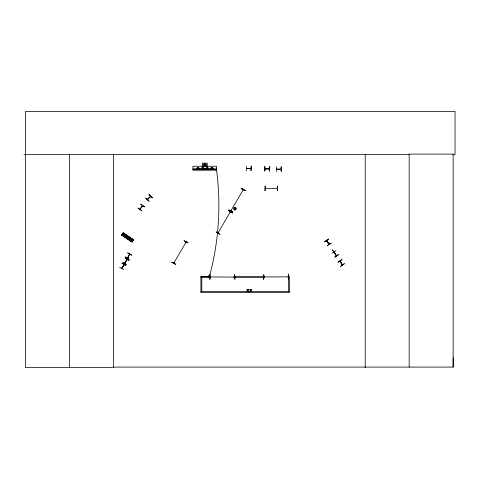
<?xml version="1.0" encoding="UTF-8"?>
<svg xmlns="http://www.w3.org/2000/svg" width="479" height="479" viewBox="0 0 479 479"><rect width="100%" height="100%" fill="white"/><g stroke="black" fill="none" stroke-linecap="round" stroke-linejoin="round"><path stroke-width="0.36" stroke-dasharray="2.4 1.8" d="M194.851 168.153L195.857 168.153"/><path stroke-width="0.72" d="M452.811 154.591L455.05 154.591L455.05 111.403L25.495 111.403L25.495 367.597L113.499 367.597L113.439 367.094L453.14 367.094L453.206 357.831M121.618 268.312L124.025 264.54M126.941 259.522L124.528 263.294L125.001 262.935M173.769 263.145L186.157 241.997M230.267 212.215L230.447 211.844M201.497 276.766L201.569 276.365L209.179 276.419L209.173 276.814L201.408 276.862M234.806 209.616L234.926 208.94L234.183 209.095L234.806 209.616L235.572 209.335L235.47 208.191L234.321 208.293L234.183 209.095M235.087 208.012L234.423 209.437M326.804 240.961L326.702 240.494M328.822 244.027L329.187 244.266L326.57 240.668M329.181 244.284L326.774 240.56M333.953 252.08L336.366 255.864M336.318 255.78L336.144 255.511M174.128 262.875L173.793 263.103L173.973 262.743M218.053 232.992L230.285 211.808L230.082 212.167M218.418 232.722L218.19 233.069M230.86 210.76L231.195 210.586M218.436 232.734L218.214 233.028M243.224 189.816L230.86 210.814M277.389 188.504L265.228 188.504M142.604 205.784L139.916 209.299M132.527 240.967L132.276 240.476M234.926 208.94L234.668 208.048M246.41 168.38L246.919 168.536L246.41 168.536M264.354 277.09L263.845 277.096M288.352 277.09L287.843 276.934L288.352 276.934M326.57 240.578L329.025 244.368M339.94 261.085L342.401 264.947L339.982 261.145M264.953 168.698L265.366 168.901M269.467 168.871L269.018 168.907M127.671 253.014L131.683 255.223M119.708 267.24L123.66 269.563M121.977 263.264L126.079 265.306L121.989 263.234M122.624 262.223L126.588 264.516M127.354 258.043L129.546 254.151M126.809 259.337L126.731 259.899M127.492 258.121L129.713 254.247M121.84 268.342L124.079 264.456M124.708 263.354L126.929 259.474M126.989 259.438L124.72 263.33M171.722 262.27L175.823 264.312L171.733 262.252M184.104 240.823L188.193 242.883L184.134 240.769M216.137 231.902L219.987 234.387L216.119 231.926M241.171 188.534L245.272 190.582L241.182 188.51M231.201 210.532L231.064 210.874M247.164 291.657L247.763 290.687L248.356 291.657M250.134 291.657L250.733 290.687L251.325 291.657M246.817 291.657L247.583 290.448L246.841 289.238L247.787 290.19L248.721 289.238L247.96 290.43L248.721 291.657M249.787 291.657L250.553 290.448L249.81 289.238L250.757 290.19L251.691 289.238L250.936 290.43L251.691 291.657M147.879 199.246L147.34 199.486L150.723 196.396M147.37 199.384L150.544 196.282L150.352 196.731M150.651 196.462L147.478 199.605M123.187 232.92L121.72 235.123L132.018 242.027L133.479 239.835L123.187 232.92L133.449 239.883M122.863 235.674L124.139 233.776M123.564 236.147L124.839 234.243M124.606 236.848L125.881 234.95M125.534 237.47L126.809 235.572M126.576 238.177L127.851 236.273M131.06 241.182L132.336 239.284M131.144 241.703L132.851 239.171M131.228 241.757L132.928 239.225M132.09 240.715L132.288 240.416M138.084 208.102L141.844 210.712M140.694 204.341L144.49 206.898M139.922 209.323L142.508 205.599M250.577 168.327L250.99 168.506L250.577 168.536M280.987 169.297L276.581 169.261M210.113 276.934L234.578 277.096M234.165 276.934L234.566 276.916M263.839 276.934L288.304 276.892M265.001 168.698L269.438 168.65M235.027 208.712L235.47 208.191M152.43 197.743L149.011 194.69L152.418 197.761M149.011 201.162L145.598 198.102L148.969 201.21M328.426 239.087L324.72 241.787L328.414 239.069M324.684 241.733L328.54 239.261M327.253 245.673L331.091 243.17M337.958 262.097L341.796 259.594M341.886 259.738L338.09 262.288M340.24 261.546L340.102 260.995M342.12 264.516L342.539 264.737M342.413 264.881L340.144 261.067M340.719 266.324L344.425 263.624L340.725 266.342M332.067 253.187L335.881 250.649M334.108 252.361L334.055 251.9M338.431 254.6L334.689 257.247L338.396 254.547M332.288 249.625L334.713 253.427M235.069 208.772L235.71 208.539M246.505 168.357L250.894 168.327M263.869 276.898L264.3 276.892L263.941 277.137M269.438 168.901L264.965 168.877M197.438 168.303L198.623 168.159L197.438 168.153M202.012 168.303L203.204 168.159L202.012 168.153M206.593 168.303L207.778 168.159L206.593 168.153M211.167 168.303L212.359 168.159L211.167 168.153M246.398 166.171L246.362 170.746M251.23 166.141L251.014 170.716L251.206 166.141M281.065 166.884L281.161 171.458M250.942 168.506L246.457 168.578L247.984 168.524M276.551 169.117L281.077 169.093M276.515 171.488L276.425 166.908M209.85 274.724L209.898 279.305M234.614 274.724L234.896 279.299L234.674 274.724M288.621 279.299L288.34 274.724L288.603 276.682M210.161 276.934L210.622 277.09L210.161 277.096M263.893 277.096L264.306 277.09M23.95 154.771L25.495 154.765M25.495 154.591L409.174 154.591M204.246 164.423L205.263 164.423M264.701 166.488L264.719 171.069M196.42 168.303L199.581 168.303M200.994 168.303L204.162 168.303M205.575 168.303L208.736 168.303M210.149 168.303L213.317 168.303M196.42 168.446L199.581 168.446M200.994 168.446L204.162 168.446M205.575 168.446L208.736 168.446M210.149 168.446L213.317 168.446M249.463 168.584L251.014 168.584L246.505 168.56M269.533 168.853L265.049 168.901M192.929 168.919L216.58 168.919M192.929 169.38L216.58 169.38M216.58 170.213L192.929 170.213L192.929 166.267L216.58 166.267L216.58 170.213A228.202 189.918 89.2 0 1 209.287 276.964M269.533 171.069L269.785 166.488L269.563 171.069M200.893 276.766L209.844 276.964L200.893 276.964M200.911 291.657L289.352 291.657M208.233 275.838L208.766 275.838M208.245 276.155L208.748 276.161M208.341 276.85L208.784 276.85M208.311 277.066L208.808 277.066M208.287 277.383L208.826 277.389M208.323 277.449L208.79 277.449M336.36 255.792L333.947 252.026M234.147 208.67L234.818 208.79M235.075 208.838L235.746 208.958M209.748 276.964L209.263 276.808M241.284 188.337L245.266 190.6M241.2 188.481L245.182 190.744M228.884 209.82L232.896 212.029L228.8 209.97M228.423 210.616L232.399 212.88M127.785 252.81L131.767 255.073M123.103 233.051L133.378 239.985M123.073 233.087L133.366 240.003M122.989 233.219L133.282 240.135M122.935 233.297L133.234 240.207M123.516 233.746L132.593 239.847M122.84 233.441L133.12 240.374M133.06 240.458L123.348 233.986L133.03 240.506M132.934 240.644L132.545 241.224M122.768 234.872L131.252 240.554M122.744 234.908L132.432 241.416M122.055 234.626L132.36 241.524M122.001 234.704L132.27 241.661M121.971 234.752L132.216 241.739M121.894 234.872L132.204 241.751M121.834 234.955L132.114 241.889M121.756 235.075L132.042 241.991M140.826 204.15L144.586 206.76M138.066 208.126L141.808 210.766M234.321 208.293L234.848 208.73M235.045 208.898L235.572 209.335M149.035 194.666L152.274 197.905M334.15 251.954L336.515 255.708M331.055 243.122L327.223 245.619M332.779 250.427L334.192 252.643M234.991 208.934L235.225 209.58M288.574 274.724L288.598 278.646M288.4 274.724L288.43 279.299M281.299 166.878L281.329 171.458M210.036 274.724L210.065 279.305M453.14 367.094L453.14 154.094L409.174 154.094L409.174 367.094M365.202 154.591L365.202 367.597M288.466 291.657L288.466 276.395L289.352 276.395L289.352 292.549L200.911 292.549L200.911 276.395L201.803 276.395L201.803 291.657M264.893 166.488L264.893 171.069M212.389 167.913L212.389 168.674M211.131 167.913L211.131 168.674M207.808 167.913L207.808 168.674M207.233 166.692L207.233 163.153L202.276 163.153L202.276 166.692M206.557 167.913L206.557 168.674M206.317 166.458L206.317 164.165L203.198 164.165L203.198 166.458M205.263 164.165L205.263 165.123L204.246 165.123L204.246 164.165M205.263 166.267L205.263 165.566L204.246 165.566L204.246 166.267M204.755 163.153L204.755 164.381M203.234 167.913L203.234 168.674M201.976 167.913L201.976 168.674M198.653 167.913L198.653 168.674M198.623 168.105L198.623 168.494M197.402 167.913L197.402 168.674M113.433 154.591L113.499 367.597M69.467 154.591L69.467 367.597M185.756 242.296L186.133 242.039L185.798 242.26M126.211 236.71C126.701 238.692 127.815 235.446 126.211 236.71M125.408 256.995L129.27 259.462L125.402 257.001M125.013 258.025L128.869 260.498L125.013 258.025M228.513 210.449L232.369 212.933L228.507 210.473M128.558 256.876L126.306 260.78L128.6 256.9M125.773 262.103L123.564 266.031L125.773 262.103M233.968 207.76C232.662 213.658 239.967 206.904 233.968 207.76M265.174 186.091L265.061 190.672L265.174 186.091M277.557 186.091L277.443 190.666L277.557 186.091M263.827 274.724L263.624 279.305L263.827 274.724M198.779 167.913L197.27 167.913L197.27 168.674L198.779 168.674L198.779 167.913M203.359 167.913L201.851 167.913L201.851 168.674L203.359 168.674L203.359 167.913M207.94 167.913L206.425 167.913L206.425 168.674L207.94 168.674L207.94 167.913M212.514 167.913L211.005 167.913L211.005 168.674L212.514 168.674L212.514 167.913M264.528 276.521L234.003 276.521L234.003 277.413L264.528 277.413L264.528 276.521"/></g></svg>
